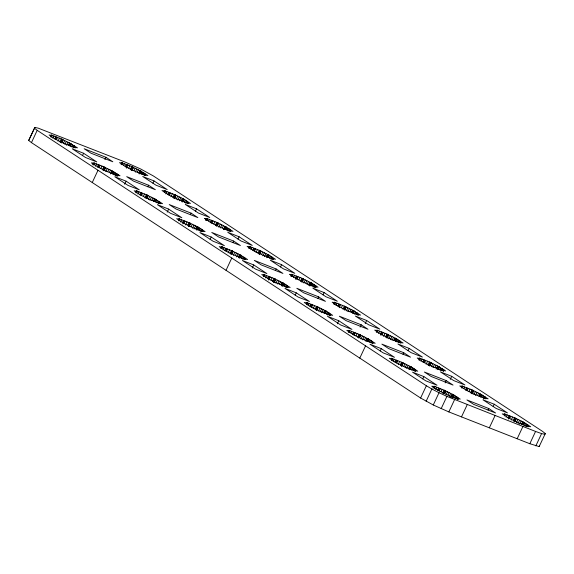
<?xml version="1.0" encoding="UTF-8"?>
<svg xmlns="http://www.w3.org/2000/svg" width="574" height="574" viewBox="0 0 574 574"><rect width="100%" height="100%" fill="white"/><g stroke="black" fill="none" stroke-linecap="round" stroke-linejoin="round"><path stroke-width="0.86" d="M28.7 140.443L34.842 127.428L38.164 128.131L125.161 162.083L140.723 169.014L153.402 175.974L542.545 431.383L545.3 433.557L539.158 446.572L529.824 443.724L448.839 411.917L433.277 404.986L420.599 398.026L31.455 142.617L28.7 140.443L34.842 127.428M31.455 142.617L37.202 130.341L34.447 128.167M50.684 136.913L51.402 135.378L52.112 135.529L51.395 137.064M51.258 136.978L51.976 135.442M52.88 138.327L53.956 136.024M54.76 139.059L55.836 136.763M55.613 139.396L56.69 137.093M56.46 139.733L57.544 137.43M57.981 141.233L59.416 138.169M59.854 141.972L61.296 138.901M60.708 142.309L62.143 139.238L51.23 134.955L52.112 135.529M60.844 142.395L62.286 139.331M61.153 142.596L62.588 139.532M61.454 142.797L62.889 139.726M61.59 142.89L63.025 139.819L62.143 139.238M63.262 143.672L64.697 140.601L63.025 139.819M64.898 144.461L66.34 141.398L64.697 140.601M66.491 145.258L67.926 142.187L66.34 141.398M68.363 145.272L69.44 142.969L77.49 147.87L74.448 147.31L75.33 147.891L64.417 143.608L55.664 139.295L49.07 134.969L51.402 135.378M68.586 145.365L69.669 143.062M69.088 145.559L70.171 143.256M69.59 145.76L70.674 143.457M69.82 145.846L70.896 143.543M70.337 146.183L71.413 143.887M71.47 146.93L72.546 144.626M72.963 146.908L73.68 145.373M73.12 148.013L74.197 145.71M73.989 147.583L74.713 146.047M82.505 155.568L83.589 153.265L72.317 148.838L85.504 157.491L96.769 161.918L83.589 153.265M92.715 164.781L93.433 163.246L94.645 163.447L93.921 164.982M93.218 164.831L93.935 163.296M93.892 164.738L94.617 163.203M95.413 166.238L96.489 163.934M97.286 166.977L98.362 164.673M98.14 167.314L99.216 165.011M98.993 167.644L100.07 165.348M92.256 182.525L98.01 170.248M104.927 159.608L106.003 157.305L84.17 148.731L90.979 153.201L112.805 161.775L106.003 157.305M100.866 168.383L101.95 166.08M102.387 169.89L103.822 166.819M103.241 170.22L104.676 167.156L93.763 162.865L94.645 163.447M103.377 170.313L104.812 167.242M103.679 170.514L105.114 167.443M104.339 169.94L105.422 167.644M104.124 170.801L105.559 167.73L104.676 167.156M105.788 171.583L107.23 168.512L105.559 167.73M107.79 171.612L108.866 169.308L107.23 168.512M109.376 172.401L110.452 170.105L108.866 169.308M110.531 173.958L111.966 170.887L120.023 175.787L116.981 175.228L117.857 175.809L106.943 171.518L98.19 167.213L91.596 162.887L93.433 163.246M111.119 173.276L112.195 170.973M111.621 173.477L112.698 171.174M112.124 173.671L113.2 171.368M112.353 173.764L113.43 171.461M112.87 174.101L113.946 171.798M113.996 174.84L115.08 172.544M115.13 175.587L116.213 173.283M116.005 175.156L116.723 173.621M121.107 164.573L121.824 163.038L122.535 163.188L121.817 164.724M116.163 176.261L117.24 173.958M117.656 176.24L118.373 174.704M123.661 165.219L124.379 163.683M125.175 166.718L126.258 164.422M126.029 167.056L127.112 164.752M126.524 168.16L127.959 165.09M128.763 168.125L129.839 165.829M130.276 169.631L131.711 166.56M131.13 169.969L132.565 166.898L121.652 162.607L122.535 163.188M124.68 184.247L126.115 181.176L114.85 176.756L128.031 185.409L139.303 189.829L126.115 181.176M131.267 170.055L132.702 166.991M131.568 170.256L133.01 167.185M131.877 170.456L133.312 167.386M132.013 170.543L133.448 167.479L132.565 166.898M134.043 170.557L135.12 168.261L133.448 167.479M135.321 172.121L136.756 169.05L135.12 168.261M137.265 172.15L138.348 169.847L136.756 169.05M138.779 172.932L139.862 170.629L147.913 175.529L144.87 174.97L145.753 175.551L134.833 171.26L126.079 166.955L119.492 162.629L121.824 163.038M139.008 173.018L140.085 170.722M139.152 173.987L140.587 170.916M140.013 173.413L141.089 171.117M140.243 173.506L141.319 171.203M140.759 173.843L141.835 171.54M141.893 174.589L142.969 172.286M143.385 174.561L144.103 173.032M143.895 174.905L144.619 173.37M135.744 192.742L136.461 191.207L137.172 191.357L136.454 192.893M144.411 175.242L145.129 173.707M136.318 192.799L137.143 191.113M137.939 194.156L139.016 191.852M139.819 194.887L140.895 192.591M140.673 195.225L141.749 192.921M141.52 195.562L142.603 193.259M143.4 196.294L144.476 193.998M147.812 186.751L148.537 185.215L126.703 176.648L133.505 181.111L155.339 189.685L148.537 185.215M144.913 197.8L146.356 194.73M146.126 197.37L147.202 195.067L136.289 190.776L137.172 191.357M145.904 198.224L147.346 195.16M152.928 183.228L154.011 180.925L142.739 176.498L155.927 185.151L167.192 189.578L154.011 180.925M146.212 198.425L147.647 195.354M146.513 198.626L147.948 195.555M147.009 197.944L148.085 195.648L147.202 195.067M148.322 199.494L149.757 196.43L148.085 195.648M149.958 200.29L151.4 197.219L149.757 196.43M151.909 200.319L152.985 198.016L151.4 197.219M153.423 201.101L154.499 198.798L162.55 203.698L159.507 203.139L160.39 203.72L149.477 199.436L140.723 195.124L134.129 190.798L136.461 191.207M153.645 201.194L154.729 198.891M154.148 201.388L155.231 199.085M154.65 201.582L155.733 199.286M154.88 201.675L155.956 199.372M155.396 202.012L156.472 199.709M156.53 202.758L157.606 200.455M158.022 202.73L158.74 201.201M158.18 203.835L159.256 201.539M159.048 203.411L159.773 201.876M164.315 192.39L165.032 190.862M164.343 192.634L165.061 191.106L164.178 190.525L175.099 194.808L183.852 199.121L190.446 203.447L187.397 202.887L188.279 203.461L177.366 199.178L168.613 194.873L162.019 190.546L165.061 191.106M165.836 193.897L166.912 191.594M167.708 194.636L168.785 192.333M168.562 194.966L169.639 192.67M169.416 195.303L170.492 193M170.93 196.81L172.365 193.739M172.81 197.542L174.245 194.478M173.657 197.879L175.099 194.808M173.8 197.973L175.235 194.902M167.206 212.158L168.648 209.094L157.376 204.667L170.564 213.32L181.829 217.747L168.648 209.094M174.101 198.166L175.536 195.103M174.403 198.367L175.838 195.296M174.539 198.461L175.981 195.39M176.211 199.243L177.646 196.172M177.854 200.032L179.289 196.968M179.44 200.828L180.875 197.757M181.312 200.843L182.388 198.547M181.542 200.936L182.618 198.633M182.044 201.13L183.12 198.834M182.188 202.098L183.623 199.027M182.769 201.417L183.852 199.121M183.285 201.754L184.369 199.458M184.419 202.5L185.495 200.197M185.553 203.246L186.629 200.943M186.428 202.816L187.146 201.28M186.945 203.153L187.662 201.618M178.844 220.717L179.669 219.031M178.98 220.803L179.705 219.275L178.823 218.694L189.736 222.977L198.489 227.29L205.083 231.616L202.034 231.057L202.916 231.631L192.003 227.347L183.25 223.042L176.656 218.716L179.705 219.275M180.473 222.066L181.549 219.763M182.345 222.805L183.422 220.502M182.841 223.903L184.276 220.839M184.053 223.473L185.129 221.169M185.567 224.979L187.009 221.908M190.346 214.669L191.063 213.133L169.23 204.559L176.039 209.022L197.865 217.596L191.063 213.133M187.806 224.943L188.882 222.647M188.301 226.048L189.736 222.977M188.437 226.142L189.872 223.071M195.461 211.139L196.538 208.836L185.273 204.409L198.453 213.062L209.725 217.489L196.538 208.836M189.097 225.568L190.173 223.272M189.04 226.536L190.482 223.465M189.183 226.63L190.618 223.559M191.207 226.644L192.29 224.341M192.491 228.201L193.926 225.137M194.077 228.997L195.512 225.926M195.949 229.012L197.026 226.716M196.179 229.105L197.255 226.802M196.681 229.299L197.757 227.003M196.825 230.267L198.26 227.196M197.413 229.586L198.489 227.29M197.922 229.93L199.006 227.627M199.056 230.669L200.139 228.366M200.19 231.415L201.273 229.112M205.664 220.351L206.382 218.816L207.594 219.017L206.877 220.552M201.065 230.985L201.783 229.449M206.166 220.402L206.884 218.866M201.582 231.322L202.299 229.787M206.848 220.308L207.566 218.773M208.721 221.04L209.438 219.512M210.235 222.547L211.318 220.244M211.089 222.884L212.172 220.581M211.942 223.214L213.019 220.918M213.822 223.953L214.898 221.65M215.336 225.46L216.771 222.389M216.19 225.79L217.625 222.726L206.712 218.436L207.594 219.017M216.326 225.883L217.761 222.812M210.098 239.308L211.175 237.005L199.91 232.578L213.09 241.231L224.362 245.658L211.175 237.005M216.628 226.084L218.07 223.013M217.295 225.517L218.371 223.214M217.431 225.604L218.507 223.3L217.625 222.726M218.737 227.153L220.179 224.082L218.507 223.3M220.38 227.95L221.815 224.879L220.179 224.082M222.325 227.978L223.408 225.675L221.815 224.879M223.48 229.528L224.922 226.457L232.972 231.358L229.93 230.798L230.813 231.379L219.892 227.089L211.139 222.784L204.552 218.457L206.382 218.816M223.709 229.614L225.144 226.551M224.57 229.048L225.647 226.744M225.073 229.241L226.149 226.945M225.302 229.335L226.378 227.031M225.819 229.672L226.895 227.369M226.952 230.418L228.029 228.115M228.086 231.157L229.162 228.854M228.954 230.726L229.679 229.198M220.803 248.571L221.521 247.035L222.231 247.186L221.514 248.721M229.471 231.064L230.188 229.535M221.377 248.628L222.203 246.942M222.999 249.977L224.075 247.681M224.879 250.716L225.955 248.413M225.733 251.053L226.809 248.75M226.579 251.383L227.663 249.087M228.1 252.89L229.535 249.819M232.872 242.58L233.596 241.044L211.763 232.47L218.565 236.94L240.398 245.514L233.596 241.044M229.973 253.629L231.415 250.558M230.827 253.959L232.262 250.895L221.349 246.605L222.231 247.186M230.963 254.052L232.405 250.982M237.988 239.049L239.064 236.753L227.799 232.327L240.987 240.98L252.251 245.407L239.064 236.753M231.272 254.253L232.707 251.182M231.932 253.686L233.008 251.383M232.068 253.773L233.144 251.477L232.262 250.895M226.027 270.318L231.774 258.042M233.381 255.322L234.816 252.259L233.144 251.477M235.376 255.351L236.459 253.048L234.816 252.259M236.61 256.915L238.045 253.844L236.459 253.048M238.483 256.93L239.559 254.626L247.609 259.527L244.567 258.967L245.45 259.548L234.536 255.258L225.783 250.953L219.189 246.626L221.521 247.035M238.346 257.783L239.788 254.72M239.207 257.217L240.291 254.913M239.71 257.41L240.793 255.114M239.58 258.271L241.015 255.2M240.456 257.841L241.532 255.538M241.589 258.587L242.666 256.284M242.723 259.326L243.799 257.023M243.598 258.896L244.316 257.367M248.7 248.312L249.417 246.777L250.121 246.928L249.403 248.463M244.108 259.24L244.833 257.704M249.267 248.377L249.984 246.842M250.888 249.726L251.972 247.423M252.768 250.458L253.844 248.162M253.622 250.795L254.698 248.492M254.476 251.132L255.552 248.829M255.99 252.632L257.425 249.568M257.87 253.371L259.305 250.3M258.716 253.708L260.158 250.637L249.238 246.354L250.121 246.928M258.86 253.794L260.295 250.73M252.266 267.986L253.708 264.923L242.436 260.496L255.624 269.149L266.888 273.576L253.708 264.923M259.161 253.995L260.596 250.931M259.462 254.196L260.897 251.125M259.599 254.289L261.041 251.218L260.158 250.637M261.629 254.304L262.705 252L261.041 251.218M262.914 255.861L264.349 252.797L262.705 252M264.499 256.657L265.934 253.586L264.349 252.797M266.372 256.671L267.448 254.368L275.498 259.269L272.456 258.709L273.339 259.29L262.426 255.007L253.672 250.695L247.078 246.368L249.417 246.777M266.601 256.765L267.678 254.461M266.745 257.726L268.18 254.655M267.606 257.159L268.682 254.856M267.828 257.245L268.912 254.942M268.345 257.582L269.428 255.287M269.479 258.329L270.555 256.026M270.971 258.307L271.689 256.772M271.129 259.412L272.205 257.109M263.337 276.481L264.054 274.946L264.765 275.097L264.04 276.632M272.004 258.982L272.722 257.446M265.532 277.895L266.609 275.592M267.405 278.634L268.481 276.331M268.259 278.964L269.335 276.661M268.754 280.069L270.189 276.998M270.985 280.04L272.069 277.737M275.405 270.498L276.123 268.962L254.289 260.388L261.098 264.851L282.925 273.425L276.123 268.962M272.507 281.54L273.942 278.476M273.36 281.877L274.795 278.806L263.882 274.523L264.765 275.097M273.497 281.963L274.932 278.899M280.521 266.967L281.597 264.664L270.332 260.237L283.513 268.89L294.785 273.317L281.597 264.664M273.798 282.164L275.233 279.1M274.099 282.365L275.542 279.294M274.243 282.458L275.678 279.387L274.795 278.806M275.907 283.24L277.35 280.169L275.678 279.387M277.551 284.03L278.986 280.966L277.35 280.169M279.495 284.058L280.571 281.755L278.986 280.966M281.009 284.84L282.085 282.537L290.143 287.438L287.093 286.885L287.976 287.459L277.063 283.176L268.309 278.871L261.715 274.537L264.054 274.946M281.238 284.934L282.315 282.63M281.382 285.895L282.817 282.824M282.243 285.328L283.319 283.025M282.473 285.414L283.549 283.111M282.623 286.519L284.065 283.456M284.116 286.498L285.199 284.195M285.608 286.476L286.333 284.941M290.724 276.18L291.441 274.645L292.654 274.846L291.936 276.381M285.766 287.581L286.842 285.278M286.641 287.151L287.359 285.615M291.793 276.288L292.518 274.752M291.908 276.137L292.625 274.602M293.422 277.637L294.498 275.333M295.294 278.376L296.378 276.072M295.789 279.481L297.232 276.41M297.002 279.043L298.078 276.747M298.882 279.782L299.958 277.479M300.396 281.289L301.831 278.218M301.25 281.619L302.685 278.555L291.771 274.264L292.654 274.846M301.386 281.712L302.821 278.641M295.158 295.136L296.234 292.833L284.969 288.406L298.15 297.059L309.422 301.486L296.234 292.833M301.687 281.913L303.129 278.842M302.354 281.339L303.431 279.043M302.132 282.2L303.567 279.129L302.685 278.555M303.797 282.982L305.239 279.911L303.567 279.129M305.798 283.011L306.875 280.708L305.239 279.911M307.025 284.568L308.468 281.504L306.875 280.708M308.539 285.357L309.982 282.286L318.032 287.187L314.99 286.627L315.872 287.208L304.952 282.917L296.198 278.612L289.612 274.286L291.441 274.645M309.128 284.675L310.204 282.372M309.63 284.876L310.706 282.573M309.773 285.838L311.208 282.767M310.003 285.924L311.438 282.86M310.878 285.5L311.955 283.197M312.012 286.239L313.088 283.943M313.146 286.986L314.222 284.682M314.014 286.555L314.739 285.02M314.172 287.66L315.248 285.357M306.573 304.55L307.291 303.015L306.408 302.433L317.322 306.724L326.075 311.029L332.669 315.356L329.627 314.796L330.509 315.377L319.596 311.086L310.843 306.781L304.249 302.455L307.291 303.015M315.664 287.639L316.382 286.103M308.059 305.806L309.135 303.51M309.938 306.545L311.015 304.242M310.792 306.882L311.869 304.579M311.639 307.212L312.722 304.916M313.16 308.719L314.595 305.648M317.931 298.408L318.656 296.873L296.823 288.299L303.624 292.769L325.458 301.343L318.656 296.873M315.033 309.458L316.475 306.387M315.887 309.788L317.322 306.724M316.023 309.881L317.465 306.81M323.047 294.878L324.123 292.575L312.859 288.155L326.046 296.808L337.311 301.228L324.123 292.575M316.69 309.314L317.766 307.011M316.633 310.276L318.068 307.212M316.769 310.369L318.204 307.298M318.441 311.151L319.876 308.08M320.077 311.947L321.519 308.877M321.67 312.737L323.105 309.673M323.542 312.758L324.619 310.455M323.765 312.844L324.848 310.541M324.267 313.045L325.35 310.742M324.769 313.239L325.853 310.936M324.999 313.332L326.075 311.029M325.515 313.669L326.592 311.366M326.649 314.409L327.725 312.113M327.783 315.155L328.859 312.852M328.658 314.724L329.376 313.189M333.759 304.141L334.477 302.606L335.18 302.756L334.463 304.292M329.167 315.061L329.892 313.526M334.326 304.198L335.151 302.512M335.948 305.555L337.031 303.251M337.828 306.286L338.904 303.99M338.682 306.624L339.758 304.32M339.177 307.729L340.612 304.658M341.408 307.693L342.484 305.397M342.922 309.199L344.364 306.129M344.135 308.769L345.218 306.466L334.298 302.182L335.18 302.756M344.278 308.855L345.354 306.559M337.325 323.815L338.768 320.744L327.496 316.324L340.683 324.977L351.948 329.397L338.768 320.744M344.221 309.824L345.656 306.753M344.522 310.025L345.957 306.954M345.017 309.343L346.1 307.047L345.218 306.466M346.33 310.893L347.765 307.829L346.1 307.047M347.966 311.689L349.408 308.618L347.765 307.829M349.918 311.718L350.994 309.415L349.408 308.618M351.432 312.5L352.508 310.197L360.558 315.097L357.516 314.538L358.398 315.119L347.485 310.835L338.732 306.523L332.138 302.197L334.477 302.606M351.661 312.593L352.737 310.29M352.163 312.787L353.24 310.484M352.666 312.981L353.742 310.685M352.888 313.074L353.971 310.771M353.405 313.411L354.481 311.108M354.538 314.157L355.615 311.854M356.031 314.129L356.748 312.6M356.547 314.473L357.265 312.938M348.396 332.31L349.114 330.775L349.824 330.925L349.1 332.461M357.064 314.81L357.781 313.275M350.951 332.956L351.668 331.42M352.465 334.455L353.541 332.159M353.319 334.793L354.395 332.49M354.172 335.13L355.249 332.827M356.045 335.862L357.128 333.566M360.106 327.087L361.182 324.791L339.349 316.217L346.158 320.679L367.984 329.254L361.182 324.791M357.566 337.368L359.001 334.298M358.42 337.706L359.855 334.635L348.942 330.351L349.824 330.925M358.556 337.792L359.991 334.728M365.222 323.564L366.657 320.493L355.392 316.066L368.573 324.719L379.837 329.146L366.657 320.493M358.858 337.993L360.293 334.922M359.518 337.426L360.601 335.123M359.661 337.512L360.737 335.216L359.855 334.635M360.967 339.062L362.409 335.998L360.737 335.216M362.61 339.858L364.045 336.787L362.409 335.998M364.555 339.887L365.631 337.584L364.045 336.787M366.069 340.669L367.145 338.366L375.202 343.266L372.153 342.707L373.035 343.288L362.122 339.004L353.369 334.692L346.775 330.366L349.114 330.775M365.939 341.523L367.374 338.459M366.8 340.956L367.877 338.653M367.303 341.157L368.379 338.854M367.532 341.243L368.608 338.94M359.798 358.119L365.545 345.842M368.042 341.58L369.125 339.277M369.175 342.326L370.259 340.023M370.668 342.305L371.392 340.769M371.184 342.642L371.902 341.107M376.286 332.052L377.003 330.524L377.714 330.674L376.996 332.202M371.701 342.979L372.418 341.444M376.853 332.116L377.685 330.43M378.481 333.465L379.558 331.162M380.354 334.204L381.437 331.901M380.849 335.302L382.291 332.238M382.062 334.872L383.138 332.568M383.583 336.378L385.018 333.307M385.455 337.11L386.89 334.046M386.309 337.447L387.744 334.377L376.831 330.093L377.714 330.674M386.446 337.541L387.881 334.47M380.218 350.965L381.294 348.662L370.029 344.235L383.21 352.888L394.481 357.315L381.294 348.662M386.747 337.734L388.189 334.671M387.055 337.935L388.49 334.872M387.192 338.029L388.627 334.958L387.744 334.377M388.856 338.811L390.298 335.74L388.627 334.958M390.499 339.6L391.934 336.536L390.298 335.74M392.085 340.396L393.527 337.325L391.934 336.536M393.958 340.411L395.041 338.115L403.091 343.015L400.049 342.456L400.932 343.03L390.011 338.746L381.258 334.441L374.671 330.115L377.003 330.524M394.187 340.504L395.264 338.201M394.69 340.698L395.766 338.402M395.192 340.899L396.268 338.595M395.421 340.985L396.498 338.689M395.938 341.329L397.014 339.026M397.072 342.068L398.148 339.765M398.564 342.047L399.282 340.511M399.074 342.384L399.798 340.848M399.59 342.721L400.308 341.186M391.604 360.128L392.322 358.599M391.633 360.379L392.351 358.843L391.468 358.262L402.381 362.546L411.135 366.858L417.729 371.184L414.686 370.625L415.569 371.199L404.656 366.915L395.902 362.61L389.308 358.284L392.351 358.843M393.118 361.634L394.195 359.331M394.998 362.373L396.074 360.07M395.845 362.703L396.928 360.407M396.699 363.041L397.782 360.737M398.22 364.547L399.655 361.477M402.991 354.237L403.709 352.701L381.882 344.127L388.684 348.59L410.518 357.164L403.709 352.701M400.451 364.519L401.535 362.216M400.946 365.616L402.381 362.546M401.083 365.71L402.525 362.639M408.107 350.707L409.183 348.404L397.918 343.977L411.106 352.637L422.371 357.057L409.183 348.404M401.391 365.903L402.826 362.84M401.692 366.104L403.127 363.041M401.829 366.198L403.264 363.127M403.859 366.212L404.935 363.909M405.136 367.769L406.579 364.705M406.722 368.565L408.164 365.502M408.602 368.58L409.678 366.284M408.824 368.673L409.908 366.37M408.968 369.634L410.41 366.571M409.829 369.068L410.912 366.764M410.058 369.154L411.135 366.858M410.575 369.498L411.651 367.195M411.709 370.237L412.785 367.934M413.201 370.216L413.919 368.68M413.718 370.553L414.435 369.017M418.819 359.97L419.537 358.434L420.24 358.585L419.522 360.12M414.227 370.89L414.952 369.355M419.386 360.027L420.211 358.341M421.007 361.376L422.091 359.08M422.887 362.115L423.964 359.812M423.741 362.452L424.817 360.149M424.595 362.782L425.671 360.486M426.109 364.289L427.544 361.218M427.982 365.028L429.424 361.957M428.835 365.358L430.278 362.294L419.357 358.004L420.24 358.585M422.744 378.876L423.827 376.573L412.555 372.153L425.743 380.806L437.008 385.226L423.827 376.573M428.979 365.451L430.414 362.381M429.28 365.652L430.715 362.581M429.582 365.853L431.017 362.782M429.718 365.939L431.16 362.876L430.278 362.294M431.39 366.721L432.825 363.658L431.16 362.876M433.026 367.518L434.468 364.447L432.825 363.658M420.599 398.026L426.353 385.75L37.202 130.341M434.977 367.547L436.053 365.243L434.468 364.447M436.132 369.096L437.567 366.025L445.618 370.926L442.576 370.366L443.458 370.947L432.545 366.657L423.791 362.352L417.198 358.025L419.537 358.434M436.721 368.415L437.797 366.119M437.223 368.616L438.299 366.312M437.725 368.809L438.801 366.513M437.589 369.67L439.031 366.599M438.464 369.24L439.541 366.937M439.598 369.986L440.674 367.683M426.123 401.283L431.87 389.007L426.353 385.75M440.732 370.725L441.808 368.422M432.954 388.089L433.671 386.553L434.884 386.754L434.159 388.289M441.607 370.295L442.324 368.766M442.124 370.639L442.841 369.104M434.131 388.046L434.848 386.51M443.257 371.378L443.975 369.843M435.652 389.545L436.728 387.249M437.524 390.284L438.601 387.981M438.378 390.621L439.454 388.318M439.232 390.959L440.308 388.655M433.277 404.986L439.024 392.709L431.87 389.007M445.166 382.915L446.242 380.612L424.408 372.038L431.218 376.508L453.044 385.082L446.242 380.612M441.105 391.69L442.188 389.387M442.626 393.197L444.061 390.126M443.48 393.534L444.915 390.464L434.001 386.173L434.884 386.754M443.616 393.621L445.051 390.55M450.281 379.385L451.716 376.322L440.452 371.895L453.632 380.548L464.897 384.975L451.716 376.322M443.917 393.821L445.352 390.751M444.577 393.255L445.661 390.951M444.721 393.341L445.797 391.045L444.915 390.464M446.027 394.89L447.462 391.827L445.797 391.045M441.155 408.681L446.902 396.404L535.571 431.447L541.591 433.592L544.905 434.296L545.3 433.557M448.029 394.919L449.105 392.616L447.462 391.827M449.255 396.483L450.69 393.412L449.105 392.616M450.769 397.265L452.204 394.195L460.262 399.095L457.213 398.535L458.095 399.117L447.182 394.826L438.428 390.521L431.835 386.194L433.671 386.553M451.358 396.584L452.434 394.288M451.86 396.785L452.936 394.481M452.003 397.746L453.438 394.682M452.233 397.839L453.668 394.769M453.101 397.409L454.185 395.106M454.235 398.155L455.318 395.852M448.839 411.917L454.586 399.64M455.369 398.894L456.452 396.598M456.244 398.464L456.961 396.935M461.345 387.881L462.063 386.345L462.773 386.496L462.056 388.031M456.761 398.808L457.478 397.273M457.894 399.547L458.612 398.012M463.9 388.526L464.617 386.991M465.414 390.033L466.497 387.73M466.267 390.363L467.351 388.06M467.121 390.7L468.197 388.397M469.001 391.439L470.077 389.136M470.515 392.939L471.95 389.875M471.369 393.276L472.804 390.205L461.891 385.922L462.773 386.496M471.505 393.369L472.94 390.298M471.806 393.563L473.249 390.499M472.115 393.764L473.55 390.693M461.496 416.889L467.243 404.613M472.251 393.857L473.686 390.786L472.804 390.205M473.916 394.639L475.358 391.568L473.686 390.786M475.559 395.429L476.994 392.365L475.358 391.568M477.503 395.457L478.587 393.154L476.994 392.365M479.017 396.239L480.101 393.943L488.151 398.837L485.109 398.284L485.991 398.858L475.071 394.575L466.318 390.27L459.731 385.936L462.063 386.345M479.247 396.333L480.323 394.029M479.749 396.526L480.825 394.223M480.251 396.727L481.328 394.424M480.481 396.813L481.557 394.51M480.998 397.151L482.074 394.855M482.49 397.129L483.208 395.594M483.624 397.875L484.341 396.34M483.774 398.98L484.858 396.677M484.65 398.55L485.367 397.014M488.051 410.066L488.768 408.53L466.942 399.956L473.744 404.419L495.577 412.993L488.768 408.53M493.166 406.536L494.243 404.232L482.978 399.805L496.166 408.458L507.43 412.885L494.243 404.232M489.328 427.824L495.082 415.547M504.582 415.949L505.299 414.414L504.417 413.832L515.337 418.123L524.091 422.428L530.677 426.755L527.635 426.195L528.518 426.776L517.605 422.486L508.851 418.181L502.257 413.854L505.299 414.414M506.067 417.205L507.151 414.909M507.947 417.944L509.023 415.641M508.442 419.049L509.877 415.978M509.655 418.611L510.731 416.315M511.169 420.118L512.604 417.047M513.407 420.089L514.483 417.786M513.895 421.187L515.337 418.123M514.039 421.28L515.474 418.209M514.699 420.713L515.775 418.41M514.641 421.675L516.076 418.611M514.778 421.768L516.22 418.697M516.449 422.55L517.884 419.479M518.085 423.347L519.527 420.276M519.678 424.136L521.113 421.072M521.551 424.157L522.627 421.854M521.78 424.243L522.857 421.94M522.283 424.444L523.359 422.141M522.785 424.638L523.861 422.335M523.007 424.731L524.091 422.428M517.167 438.751L522.921 426.482M523.524 425.069L524.6 422.765M524.658 425.808L525.734 423.512M525.791 426.554L526.867 424.251M526.667 426.123L527.384 424.588M527.183 426.46L527.901 424.932M529.824 443.724L535.571 431.447M535.836 445.869L541.591 433.592M539.158 446.572L539.553 445.833M439.024 392.709L446.902 396.404M138.348 169.847L139.862 170.629M67.926 142.187L69.44 142.969M223.408 225.675L224.922 226.457M110.452 170.105L111.966 170.887M265.934 253.586L267.448 254.368M152.985 198.016L154.499 198.798M308.468 281.504L309.982 282.286M350.994 309.415L352.508 310.197M238.045 253.844L239.559 254.626M393.527 337.325L395.041 338.115M280.571 281.755L282.085 282.537M436.053 365.243L437.567 366.025M478.587 393.154L480.101 393.943M365.631 337.584L367.145 338.366M450.69 393.412L452.204 394.195"/></g></svg>
